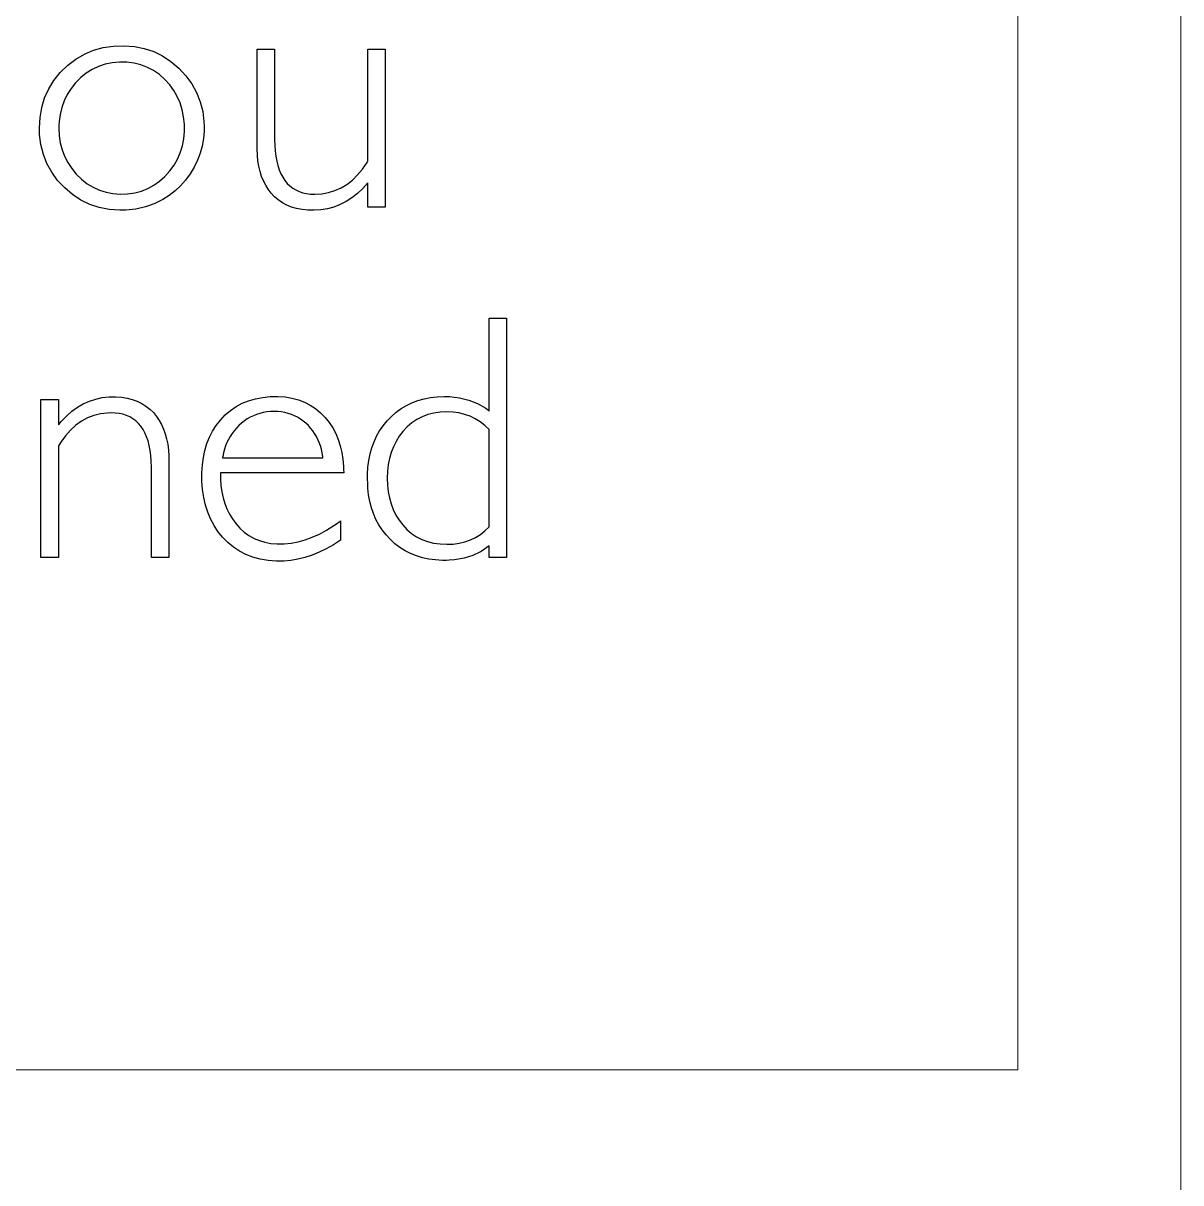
# Model space of a CAD drawing. Header units: millimetres. Extents: x 2232 to 85269, y -3593 to 5869.
# Drawn here: x 43553.4 to 43596.01, y -1539.43 to -1496.76 of the extents above; entities that cross this region are included whole.
import ezdxf

# ---------------------------------------------------------------- set-up
doc = ezdxf.new("R2010")
doc.units = ezdxf.units.MM
doc.layers.add('Standart', color=7, linetype='Continuous')

msp = doc.modelspace()

# ---------------------------------------------------------------- linework, layer by layer
at = {"layer": 'Standart', "color": 250, "linetype": 'Continuous', "lineweight": 5}
for points in [[(43596.01, -1762.073), (43596.01, 82.352)], [(43590.01, -1459.725), (43590.01, -1535.276)], [(43590.01, -1535.276), (43320.01, -1535.276)]]:
    msp.add_lwpolyline(points, dxfattribs=at)
at = {"layer": 'Standart', "color": 159, "linetype": 'Continuous', "lineweight": -3}
for points in [[(43555.989, -1497.753), (43556.344, -1497.655)], [(43556.344, -1497.655), (43556.718, -1497.599)], [(43556.718, -1497.599), (43557.11, -1497.587)], [(43557.11, -1497.587), (43557.492, -1497.617)], [(43557.492, -1497.617), (43557.856, -1497.69)], [(43557.856, -1497.69), (43558.201, -1497.806)], [(43555.04, -1498.305), (43555.337, -1498.078)], [(43555.337, -1498.078), (43555.653, -1497.894)], [(43555.653, -1497.894), (43555.989, -1497.753)], [(43558.201, -1497.806), (43558.527, -1497.965)], [(43558.527, -1497.965), (43558.834, -1498.167)], [(43562.006, -1497.712), (43562.01, -1497.711)], [(43562.006, -1497.724), (43562.006, -1497.712)], [(43562.006, -1497.752), (43562.006, -1497.724)], [(43562.006, -1497.793), (43562.006, -1497.752)], [(43562.006, -1497.847), (43562.006, -1497.793)], [(43562.006, -1497.992), (43562.006, -1497.847)], [(43562.006, -1498.179), (43562.006, -1497.992)], [(43562.01, -1497.711), (43562.048, -1497.711)], [(43562.048, -1497.711), (43562.117, -1497.711)], [(43562.117, -1497.711), (43562.209, -1497.711)], [(43562.209, -1497.711), (43562.416, -1497.711)], [(43562.416, -1497.711), (43562.511, -1497.711)], [(43562.511, -1497.711), (43562.588, -1497.711)], [(43562.588, -1497.711), (43562.636, -1497.711)], [(43562.636, -1497.711), (43562.646, -1497.711)], [(43562.646, -1497.711), (43562.647, -1497.721)], [(43562.647, -1497.721), (43562.647, -1497.744)], [(43562.647, -1497.744), (43562.647, -1497.78)], [(43562.647, -1497.78), (43562.647, -1497.887)], [(43562.647, -1497.887), (43562.647, -1498.036)], [(43562.647, -1498.036), (43562.647, -1498.221)], [(43566.08, -1497.723), (43566.081, -1497.711)], [(43566.08, -1497.752), (43566.08, -1497.723)], [(43566.08, -1497.798), (43566.08, -1497.752)], [(43566.08, -1497.859), (43566.08, -1497.798)], [(43566.08, -1497.934), (43566.08, -1497.859)], [(43566.08, -1498.022), (43566.08, -1497.934)], [(43566.08, -1498.123), (43566.08, -1498.022)], [(43566.08, -1498.357), (43566.08, -1498.123)], [(43566.081, -1497.711), (43566.091, -1497.711)], [(43566.091, -1497.711), (43566.139, -1497.711)], [(43566.139, -1497.711), (43566.216, -1497.711)], [(43566.216, -1497.711), (43566.311, -1497.711)], [(43566.311, -1497.711), (43566.518, -1497.711)], [(43566.518, -1497.711), (43566.61, -1497.711)], [(43566.61, -1497.711), (43566.679, -1497.711)], [(43566.679, -1497.711), (43566.717, -1497.711)], [(43566.717, -1497.711), (43566.721, -1497.713)], [(43566.721, -1497.713), (43566.721, -1497.733)], [(43566.721, -1497.733), (43566.721, -1497.777)], [(43566.721, -1497.777), (43566.721, -1497.844)], [(43566.721, -1497.844), (43566.721, -1497.932)], [(43566.721, -1497.932), (43566.721, -1498.041)], [(43566.721, -1498.041), (43566.721, -1498.168)], [(43554.765, -1498.572), (43555.04, -1498.305)], [(43555.937, -1498.457), (43555.721, -1498.594)], [(43556.167, -1498.348), (43555.937, -1498.457)], [(43556.411, -1498.268), (43556.167, -1498.348)], [(43556.668, -1498.216), (43556.411, -1498.268)], [(43556.938, -1498.192), (43556.668, -1498.216)], [(43557.216, -1498.197), (43556.938, -1498.192)], [(43557.482, -1498.23), (43557.216, -1498.197)], [(43557.734, -1498.292), (43557.482, -1498.23)], [(43557.973, -1498.383), (43557.734, -1498.292)], [(43558.199, -1498.502), (43557.973, -1498.383)], [(43558.411, -1498.65), (43558.199, -1498.502)], [(43558.834, -1498.167), (43559.123, -1498.413)], [(43559.123, -1498.413), (43559.385, -1498.693)], [(43562.006, -1498.401), (43562.006, -1498.179)], [(43562.006, -1498.651), (43562.006, -1498.401)], [(43562.647, -1498.221), (43562.647, -1498.435)], [(43562.647, -1498.435), (43562.647, -1498.673)], [(43566.08, -1498.628), (43566.08, -1498.357)], [(43566.721, -1498.168), (43566.721, -1498.312)], [(43566.721, -1498.312), (43566.721, -1498.472)], [(43566.721, -1498.472), (43566.721, -1498.646)], [(43554.338, -1499.174), (43554.53, -1498.863)], [(43554.53, -1498.863), (43554.765, -1498.572)], [(43555.328, -1498.953), (43555.161, -1499.161)], [(43555.518, -1498.759), (43555.328, -1498.953)], [(43555.721, -1498.594), (43555.518, -1498.759)], [(43558.61, -1498.827), (43558.411, -1498.65)], [(43558.79, -1499.027), (43558.61, -1498.827)], [(43559.385, -1498.693), (43559.604, -1498.993)], [(43562.006, -1498.922), (43562.006, -1498.651)], [(43562.006, -1499.5), (43562.006, -1498.922)], [(43562.647, -1498.673), (43562.647, -1499.19)], [(43566.08, -1498.929), (43566.08, -1498.628)], [(43566.08, -1499.25), (43566.08, -1498.929)], [(43566.721, -1498.646), (43566.721, -1498.833)], [(43566.721, -1498.833), (43566.721, -1499.24)], [(43554.188, -1499.505), (43554.338, -1499.174)], [(43555.02, -1499.382), (43554.906, -1499.614)], [(43555.161, -1499.161), (43555.02, -1499.382)], [(43558.944, -1499.238), (43558.79, -1499.027)], [(43559.072, -1499.46), (43558.944, -1499.238)], [(43559.604, -1498.993), (43559.781, -1499.312)], [(43559.781, -1499.312), (43559.914, -1499.649)], [(43562.647, -1499.19), (43562.647, -1499.722)], [(43566.08, -1499.584), (43566.08, -1499.25)], [(43566.721, -1499.24), (43566.721, -1499.681)], [(43554.082, -1499.855), (43554.188, -1499.505)], [(43554.906, -1499.614), (43554.817, -1499.857)], [(43559.175, -1499.695), (43559.072, -1499.46)], [(43559.252, -1499.942), (43559.175, -1499.695)], [(43559.914, -1499.649), (43560.005, -1500.006)], [(43562.006, -1500.077), (43562.006, -1499.5)], [(43562.647, -1499.722), (43562.647, -1499.977)], [(43566.08, -1500.257), (43566.08, -1499.584)], [(43566.721, -1499.681), (43566.721, -1500.62)], [(43553.996, -1500.615), (43554.018, -1500.225)], [(43554.018, -1500.225), (43554.082, -1499.855)], [(43554.755, -1500.113), (43554.718, -1500.38)], [(43554.817, -1499.857), (43554.755, -1500.113)], [(43559.304, -1500.201), (43559.252, -1499.942)], [(43559.331, -1500.471), (43559.304, -1500.201)], [(43560.005, -1500.006), (43560.052, -1500.381)], [(43562.006, -1500.348), (43562.006, -1500.077)], [(43562.647, -1499.977), (43562.647, -1500.217)], [(43562.647, -1500.217), (43562.647, -1500.435)], [(43566.08, -1500.581), (43566.08, -1500.257)], [(43553.996, -1500.629), (43553.996, -1500.615)], [(43553.996, -1500.615), (43553.996, -1500.615)], [(43553.996, -1500.615), (43553.996, -1500.615)], [(43553.996, -1500.615), (43553.996, -1500.615)], [(43553.996, -1500.615), (43553.996, -1500.615)], [(43553.996, -1500.654), (43553.996, -1500.629)], [(43554.004, -1500.851), (43553.996, -1500.654)], [(43554.71, -1500.518), (43554.708, -1500.588)], [(43554.708, -1500.588), (43554.708, -1500.623)], [(43554.708, -1500.623), (43554.708, -1500.627)], [(43554.708, -1500.627), (43554.721, -1500.9)], [(43554.708, -1500.627), (43554.708, -1500.627)], [(43554.708, -1500.627), (43554.708, -1500.627)], [(43554.708, -1500.627), (43554.708, -1500.627)], [(43554.718, -1500.38), (43554.71, -1500.518)], [(43559.332, -1500.75), (43559.331, -1500.471)], [(43560.052, -1500.381), (43560.059, -1500.575)], [(43560.059, -1500.657), (43560.058, -1500.728)], [(43560.059, -1500.575), (43560.059, -1500.657)], [(43562.006, -1500.599), (43562.006, -1500.348)], [(43562.006, -1500.821), (43562.006, -1500.599)], [(43562.647, -1500.435), (43562.647, -1500.624)], [(43562.647, -1500.624), (43562.647, -1500.779)], [(43566.08, -1500.884), (43566.08, -1500.581)], [(43566.721, -1500.62), (43566.721, -1501.56)], [(43554.051, -1501.228), (43554.004, -1500.851)], [(43554.721, -1500.9), (43554.761, -1501.162)], [(43559.258, -1501.277), (43559.308, -1501.019)], [(43559.308, -1501.019), (43559.332, -1500.75)], [(43560.035, -1501.007), (43559.987, -1501.28)], [(43560.058, -1500.728), (43560.035, -1501.007)], [(43562.006, -1501.008), (43562.006, -1500.821)], [(43562.006, -1501.152), (43562.006, -1501.008)], [(43562.647, -1500.779), (43562.647, -1500.893)], [(43562.647, -1500.893), (43562.647, -1500.932)], [(43562.647, -1500.932), (43562.647, -1500.959)], [(43562.647, -1500.959), (43562.647, -1500.972)], [(43562.647, -1500.972), (43562.647, -1500.981)], [(43562.647, -1500.981), (43562.648, -1501.038)], [(43562.648, -1501.038), (43562.655, -1501.255)], [(43566.08, -1501.16), (43566.08, -1500.884)], [(43554.141, -1501.586), (43554.051, -1501.228)], [(43554.761, -1501.162), (43554.827, -1501.413)], [(43554.827, -1501.413), (43554.919, -1501.653)], [(43559.08, -1501.758), (43559.182, -1501.523)], [(43559.182, -1501.523), (43559.258, -1501.277)], [(43559.987, -1501.28), (43559.914, -1501.545)], [(43562.006, -1501.207), (43562.006, -1501.152)], [(43562.006, -1501.248), (43562.006, -1501.207)], [(43562.006, -1501.275), (43562.006, -1501.248)], [(43562.006, -1501.288), (43562.006, -1501.275)], [(43562.006, -1501.301), (43562.006, -1501.288)], [(43562.006, -1501.33), (43562.006, -1501.301)], [(43562.007, -1501.387), (43562.006, -1501.33)], [(43562.017, -1501.61), (43562.007, -1501.387)], [(43562.655, -1501.255), (43562.671, -1501.46)], [(43562.671, -1501.46), (43562.695, -1501.653)], [(43566.08, -1501.4), (43566.08, -1501.16)], [(43566.08, -1501.504), (43566.08, -1501.4)], [(43566.08, -1501.596), (43566.08, -1501.504)], [(43554.273, -1501.925), (43554.141, -1501.586)], [(43554.448, -1502.244), (43554.273, -1501.925)], [(43554.919, -1501.653), (43555.038, -1501.883)], [(43555.038, -1501.883), (43555.183, -1502.102)], [(43558.952, -1501.981), (43559.08, -1501.758)], [(43559.816, -1501.804), (43559.692, -1502.056)], [(43559.914, -1501.545), (43559.816, -1501.804)], [(43562.04, -1501.822), (43562.017, -1501.61)], [(43562.074, -1502.023), (43562.04, -1501.822)], [(43562.695, -1501.653), (43562.729, -1501.833)], [(43562.729, -1501.833), (43562.772, -1502.001)], [(43565.887, -1502.126), (43566.056, -1501.88)], [(43566.056, -1501.88), (43566.077, -1501.847)], [(43566.077, -1501.847), (43566.08, -1501.841)], [(43566.08, -1501.675), (43566.08, -1501.596)], [(43566.08, -1501.74), (43566.08, -1501.675)], [(43566.08, -1501.79), (43566.08, -1501.74)], [(43566.08, -1501.824), (43566.08, -1501.79)], [(43566.08, -1501.841), (43566.08, -1501.824)], [(43566.721, -1501.56), (43566.721, -1502.001)], [(43554.666, -1502.543), (43554.448, -1502.244)], [(43555.183, -1502.102), (43555.354, -1502.311)], [(43555.354, -1502.311), (43555.548, -1502.501)], [(43558.618, -1502.394), (43558.798, -1502.193)], [(43558.798, -1502.193), (43558.952, -1501.981)], [(43559.544, -1502.302), (43559.374, -1502.533)], [(43559.692, -1502.056), (43559.544, -1502.302)], [(43562.119, -1502.214), (43562.074, -1502.023)], [(43562.176, -1502.394), (43562.119, -1502.214)], [(43562.772, -1502.001), (43562.823, -1502.156)], [(43562.823, -1502.156), (43562.883, -1502.299)], [(43562.883, -1502.299), (43562.953, -1502.429)], [(43565.514, -1502.53), (43565.706, -1502.342)], [(43565.706, -1502.342), (43565.887, -1502.126)], [(43566.721, -1502.001), (43566.721, -1502.407)], [(43554.927, -1502.822), (43554.666, -1502.543)], [(43555.548, -1502.501), (43555.755, -1502.664)], [(43555.755, -1502.664), (43555.973, -1502.798)], [(43555.973, -1502.798), (43556.204, -1502.903)], [(43557.986, -1502.847), (43558.209, -1502.724)], [(43558.209, -1502.724), (43558.419, -1502.573)], [(43558.419, -1502.573), (43558.618, -1502.394)], [(43559.189, -1502.743), (43558.987, -1502.932)], [(43559.374, -1502.533), (43559.189, -1502.743)], [(43562.245, -1502.563), (43562.176, -1502.394)], [(43562.326, -1502.722), (43562.245, -1502.563)], [(43562.418, -1502.87), (43562.326, -1502.722)], [(43562.953, -1502.429), (43563.031, -1502.547)], [(43563.031, -1502.547), (43563.118, -1502.653)], [(43563.118, -1502.653), (43563.214, -1502.746)], [(43563.214, -1502.746), (43563.319, -1502.827)], [(43565.098, -1502.819), (43565.312, -1502.689)], [(43565.312, -1502.689), (43565.514, -1502.53)], [(43566.08, -1502.629), (43565.895, -1502.838)], [(43566.08, -1502.633), (43566.08, -1502.629)], [(43566.08, -1502.629), (43566.08, -1502.629)], [(43566.08, -1502.629), (43566.08, -1502.629)], [(43566.08, -1502.651), (43566.08, -1502.633)], [(43566.08, -1502.725), (43566.08, -1502.651)], [(43566.08, -1502.837), (43566.08, -1502.725)], [(43566.721, -1502.407), (43566.721, -1502.594)], [(43566.721, -1502.594), (43566.721, -1502.769)], [(43566.721, -1502.769), (43566.721, -1502.928)], [(43555.216, -1503.065), (43554.927, -1502.822)], [(43555.524, -1503.266), (43555.216, -1503.065)], [(43556.204, -1502.903), (43556.447, -1502.981)], [(43556.447, -1502.981), (43556.702, -1503.03)], [(43556.702, -1503.03), (43556.97, -1503.05)], [(43556.97, -1503.05), (43557.242, -1503.042)], [(43557.242, -1503.042), (43557.502, -1503.006)], [(43557.502, -1503.006), (43557.75, -1502.94)], [(43557.75, -1502.94), (43557.986, -1502.847)], [(43558.77, -1503.1), (43558.537, -1503.247)], [(43558.987, -1502.932), (43558.77, -1503.1)], [(43562.524, -1503.011), (43562.418, -1502.87)], [(43562.651, -1503.145), (43562.524, -1503.011)], [(43562.789, -1503.264), (43562.651, -1503.145)], [(43563.319, -1502.827), (43563.432, -1502.895)], [(43563.432, -1502.895), (43563.555, -1502.951)], [(43563.555, -1502.951), (43563.686, -1502.995)], [(43563.686, -1502.995), (43563.827, -1503.026)], [(43563.827, -1503.026), (43563.976, -1503.044)], [(43563.976, -1503.044), (43564.134, -1503.051)], [(43564.134, -1503.051), (43564.392, -1503.036)], [(43564.392, -1503.036), (43564.638, -1502.993)], [(43564.638, -1502.993), (43564.874, -1502.921)], [(43564.874, -1502.921), (43565.098, -1502.819)], [(43565.499, -1503.185), (43565.288, -1503.322)], [(43565.701, -1503.024), (43565.499, -1503.185)], [(43565.895, -1502.838), (43565.701, -1503.024)], [(43566.08, -1503.121), (43566.08, -1502.837)], [(43566.08, -1503.264), (43566.08, -1503.121)], [(43566.721, -1502.928), (43566.721, -1503.073)], [(43566.721, -1503.073), (43566.721, -1503.2)], [(43566.721, -1503.2), (43566.721, -1503.308)], [(43555.852, -1503.424), (43555.524, -1503.266)], [(43556.199, -1503.54), (43555.852, -1503.424)], [(43556.566, -1503.612), (43556.199, -1503.54)], [(43556.952, -1503.642), (43556.566, -1503.612)], [(43557.001, -1503.643), (43556.952, -1503.642)], [(43557.041, -1503.643), (43557.001, -1503.643)], [(43557.088, -1503.642), (43557.041, -1503.643)], [(43557.181, -1503.639), (43557.088, -1503.642)], [(43557.549, -1503.599), (43557.181, -1503.639)], [(43557.906, -1503.515), (43557.549, -1503.599)], [(43558.08, -1503.457), (43557.906, -1503.515)], [(43558.166, -1503.423), (43558.08, -1503.457)], [(43558.223, -1503.4), (43558.166, -1503.423)], [(43558.288, -1503.372), (43558.223, -1503.4)], [(43558.537, -1503.247), (43558.288, -1503.372)], [(43562.94, -1503.366), (43562.789, -1503.264)], [(43563.103, -1503.453), (43562.94, -1503.366)], [(43563.278, -1503.523), (43563.103, -1503.453)], [(43563.464, -1503.577), (43563.278, -1503.523)], [(43563.663, -1503.615), (43563.464, -1503.577)], [(43563.874, -1503.637), (43563.663, -1503.615)], [(43564.101, -1503.643), (43563.874, -1503.637)], [(43564.356, -1503.627), (43564.101, -1503.643)], [(43564.602, -1503.587), (43564.356, -1503.627)], [(43564.839, -1503.523), (43564.602, -1503.587)], [(43565.068, -1503.435), (43564.839, -1503.523)], [(43565.288, -1503.322), (43565.068, -1503.435)], [(43566.08, -1503.388), (43566.08, -1503.264)], [(43566.08, -1503.481), (43566.08, -1503.388)], [(43566.08, -1503.51), (43566.08, -1503.481)], [(43566.08, -1503.526), (43566.08, -1503.51)], [(43566.091, -1503.529), (43566.08, -1503.526)], [(43566.139, -1503.529), (43566.091, -1503.529)], [(43566.216, -1503.529), (43566.139, -1503.529)], [(43566.311, -1503.529), (43566.216, -1503.529)], [(43566.518, -1503.529), (43566.311, -1503.529)], [(43566.61, -1503.529), (43566.518, -1503.529)], [(43566.679, -1503.529), (43566.61, -1503.529)], [(43566.717, -1503.529), (43566.679, -1503.529)], [(43566.721, -1503.528), (43566.717, -1503.529)], [(43566.721, -1503.308), (43566.721, -1503.397)], [(43566.721, -1503.397), (43566.721, -1503.464)], [(43566.721, -1503.464), (43566.721, -1503.508)], [(43566.721, -1503.508), (43566.721, -1503.528)], [(43570.553, -1507.623), (43570.554, -1507.616)], [(43570.553, -1507.675), (43570.553, -1507.623)], [(43570.553, -1507.771), (43570.553, -1507.675)], [(43570.553, -1507.906), (43570.553, -1507.771)], [(43570.553, -1508.075), (43570.553, -1507.906)], [(43570.554, -1507.616), (43570.58, -1507.616)], [(43570.58, -1507.616), (43570.636, -1507.616)], [(43570.636, -1507.616), (43570.712, -1507.616)], [(43570.712, -1507.616), (43570.898, -1507.616)], [(43570.898, -1507.616), (43571.073, -1507.616)], [(43571.073, -1507.616), (43571.138, -1507.616)], [(43571.138, -1507.616), (43571.176, -1507.616)], [(43571.176, -1507.616), (43571.183, -1507.616)], [(43571.183, -1507.616), (43571.183, -1507.621)], [(43571.183, -1507.621), (43571.183, -1507.655)], [(43571.183, -1507.655), (43571.183, -1507.721)], [(43571.183, -1507.721), (43571.183, -1507.816)], [(43571.183, -1507.816), (43571.183, -1507.94)], [(43570.553, -1508.273), (43570.553, -1508.075)], [(43570.553, -1508.731), (43570.553, -1508.273)], [(43571.183, -1507.94), (43571.183, -1508.089)], [(43571.183, -1508.089), (43571.183, -1508.263)], [(43571.183, -1508.263), (43571.183, -1508.46)], [(43570.553, -1509.239), (43570.553, -1508.731)], [(43571.183, -1508.46), (43571.183, -1508.678)], [(43571.183, -1508.678), (43571.183, -1508.915)], [(43571.183, -1508.915), (43571.183, -1509.441)], [(43570.553, -1509.754), (43570.553, -1509.239)], [(43571.183, -1509.441), (43571.183, -1510.023)], [(43570.553, -1510.233), (43570.553, -1509.754)], [(43571.183, -1510.023), (43571.183, -1510.647)], [(43562.21, -1510.526), (43562.488, -1510.499)], [(43562.488, -1510.499), (43562.773, -1510.495)], [(43562.773, -1510.495), (43563.038, -1510.513)], [(43568.637, -1510.504), (43568.896, -1510.493)], [(43568.896, -1510.493), (43569.092, -1510.498)], [(43569.092, -1510.498), (43569.457, -1510.54)], [(43570.553, -1510.445), (43570.553, -1510.233)], [(43570.553, -1510.632), (43570.553, -1510.445)], [(43554.05, -1510.611), (43554.066, -1510.606)], [(43554.05, -1510.638), (43554.05, -1510.611)], [(43554.05, -1510.689), (43554.05, -1510.638)], [(43554.05, -1510.762), (43554.05, -1510.689)], [(43554.05, -1510.856), (43554.05, -1510.762)], [(43554.05, -1510.97), (43554.05, -1510.856)], [(43554.066, -1510.606), (43554.119, -1510.606)], [(43554.119, -1510.606), (43554.199, -1510.606)], [(43554.199, -1510.606), (43554.401, -1510.606)], [(43554.401, -1510.606), (43554.503, -1510.606)], [(43554.503, -1510.606), (43554.591, -1510.606)], [(43554.591, -1510.606), (43554.657, -1510.606)], [(43554.657, -1510.606), (43554.69, -1510.606)], [(43554.69, -1510.606), (43554.692, -1510.608)], [(43554.692, -1510.608), (43554.692, -1510.623)], [(43554.692, -1510.623), (43554.692, -1510.651)], [(43554.692, -1510.651), (43554.692, -1510.692)], [(43554.692, -1510.692), (43554.692, -1510.804)], [(43554.692, -1510.804), (43554.692, -1510.943)], [(43555.187, -1511.039), (43555.395, -1510.889)], [(43555.395, -1510.889), (43555.611, -1510.764)], [(43555.611, -1510.764), (43555.836, -1510.663)], [(43555.836, -1510.663), (43556.069, -1510.588)], [(43556.069, -1510.588), (43556.31, -1510.536)], [(43556.31, -1510.536), (43556.56, -1510.51)], [(43556.56, -1510.51), (43556.688, -1510.506)], [(43556.688, -1510.506), (43556.803, -1510.507)], [(43556.803, -1510.507), (43557.019, -1510.523)], [(43557.019, -1510.523), (43557.223, -1510.554)], [(43557.223, -1510.554), (43557.415, -1510.602)], [(43557.415, -1510.602), (43557.595, -1510.667)], [(43557.595, -1510.667), (43557.763, -1510.748)], [(43557.763, -1510.748), (43557.918, -1510.845)], [(43557.918, -1510.845), (43558.062, -1510.959)], [(43561.03, -1511.008), (43561.238, -1510.866)], [(43561.238, -1510.866), (43561.459, -1510.746)], [(43561.459, -1510.746), (43561.695, -1510.649)], [(43561.695, -1510.649), (43561.945, -1510.576)], [(43561.945, -1510.576), (43562.21, -1510.526)], [(43563.038, -1510.513), (43563.289, -1510.554)], [(43563.289, -1510.554), (43563.527, -1510.617)], [(43563.527, -1510.617), (43563.751, -1510.703)], [(43563.751, -1510.703), (43563.962, -1510.811)], [(43563.962, -1510.811), (43564.159, -1510.941)], [(43567.309, -1510.939), (43567.504, -1510.822)], [(43567.504, -1510.822), (43567.709, -1510.723)], [(43567.709, -1510.723), (43567.925, -1510.641)], [(43567.925, -1510.641), (43568.152, -1510.578)], [(43568.152, -1510.578), (43568.389, -1510.532)], [(43568.389, -1510.532), (43568.637, -1510.504)], [(43569.457, -1510.54), (43569.801, -1510.626)], [(43569.801, -1510.626), (43570.122, -1510.755)], [(43570.122, -1510.755), (43570.422, -1510.928)], [(43570.553, -1510.789), (43570.553, -1510.632)], [(43570.553, -1510.909), (43570.553, -1510.789)], [(43570.553, -1510.989), (43570.553, -1510.909)], [(43571.183, -1510.647), (43571.183, -1511.301)], [(43554.05, -1511.102), (43554.05, -1510.97)], [(43554.05, -1511.251), (43554.05, -1511.102)], [(43554.05, -1511.415), (43554.05, -1511.251)], [(43554.692, -1510.943), (43554.692, -1511.243)], [(43554.692, -1511.243), (43554.692, -1511.376)], [(43554.797, -1511.413), (43554.988, -1511.214)], [(43554.988, -1511.214), (43555.187, -1511.039)], [(43555.767, -1511.285), (43555.548, -1511.405)], [(43555.998, -1511.195), (43555.767, -1511.285)], [(43556.24, -1511.134), (43555.998, -1511.195)], [(43556.494, -1511.103), (43556.24, -1511.134)], [(43556.625, -1511.098), (43556.494, -1511.103)], [(43556.779, -1511.103), (43556.625, -1511.098)], [(43556.929, -1511.12), (43556.779, -1511.103)], [(43557.07, -1511.149), (43556.929, -1511.12)], [(43557.202, -1511.191), (43557.07, -1511.149)], [(43557.325, -1511.245), (43557.202, -1511.191)], [(43557.44, -1511.312), (43557.325, -1511.245)], [(43557.545, -1511.392), (43557.44, -1511.312)], [(43558.062, -1510.959), (43558.194, -1511.089)], [(43558.194, -1511.089), (43558.311, -1511.231)], [(43558.311, -1511.231), (43558.407, -1511.375)], [(43560.658, -1511.363), (43560.836, -1511.175)], [(43560.836, -1511.175), (43561.03, -1511.008)], [(43561.647, -1511.32), (43561.541, -1511.393)], [(43561.757, -1511.256), (43561.647, -1511.32)], [(43561.871, -1511.201), (43561.757, -1511.256)], [(43561.988, -1511.154), (43561.871, -1511.201)], [(43562.11, -1511.116), (43561.988, -1511.154)], [(43562.235, -1511.086), (43562.11, -1511.116)], [(43562.363, -1511.065), (43562.235, -1511.086)], [(43562.496, -1511.052), (43562.363, -1511.065)], [(43562.632, -1511.048), (43562.496, -1511.052)], [(43562.768, -1511.052), (43562.632, -1511.048)], [(43562.9, -1511.065), (43562.768, -1511.052)], [(43563.027, -1511.086), (43562.9, -1511.065)], [(43563.151, -1511.117), (43563.027, -1511.086)], [(43563.27, -1511.155), (43563.151, -1511.117)], [(43563.385, -1511.203), (43563.27, -1511.155)], [(43563.495, -1511.259), (43563.385, -1511.203)], [(43563.602, -1511.324), (43563.495, -1511.259)], [(43563.704, -1511.397), (43563.602, -1511.324)], [(43564.159, -1510.941), (43564.343, -1511.093)], [(43564.343, -1511.093), (43564.513, -1511.268)], [(43564.513, -1511.268), (43564.662, -1511.454)], [(43566.79, -1511.395), (43566.952, -1511.226)], [(43566.952, -1511.226), (43567.125, -1511.074)], [(43567.125, -1511.074), (43567.309, -1510.939)], [(43567.884, -1511.343), (43567.701, -1511.467)], [(43568.08, -1511.241), (43567.884, -1511.343)], [(43568.289, -1511.162), (43568.08, -1511.241)], [(43568.51, -1511.105), (43568.289, -1511.162)], [(43568.745, -1511.071), (43568.51, -1511.105)], [(43568.992, -1511.06), (43568.745, -1511.071)], [(43569.22, -1511.07), (43568.992, -1511.06)], [(43569.439, -1511.101), (43569.22, -1511.07)], [(43569.648, -1511.152), (43569.439, -1511.101)], [(43569.848, -1511.224), (43569.648, -1511.152)], [(43570.038, -1511.316), (43569.848, -1511.224)], [(43570.219, -1511.428), (43570.038, -1511.316)], [(43570.422, -1510.928), (43570.494, -1510.978)], [(43570.494, -1510.978), (43570.529, -1511.004)], [(43570.529, -1511.004), (43570.547, -1511.018)], [(43570.547, -1511.018), (43570.553, -1511.022)], [(43570.553, -1511.022), (43570.553, -1510.989)], [(43571.183, -1511.301), (43571.183, -1512.638)], [(43554.05, -1511.593), (43554.05, -1511.415)], [(43554.05, -1511.784), (43554.05, -1511.593)], [(43554.692, -1511.376), (43554.692, -1511.477)], [(43554.692, -1511.477), (43554.692, -1511.511)], [(43554.692, -1511.511), (43554.692, -1511.532)], [(43554.692, -1511.532), (43554.692, -1511.537)], [(43554.692, -1511.538), (43554.693, -1511.536)], [(43554.692, -1511.537), (43554.692, -1511.538)], [(43554.693, -1511.536), (43554.705, -1511.522)], [(43554.705, -1511.522), (43554.797, -1511.413)], [(43555.144, -1511.732), (43554.959, -1511.94)], [(43555.34, -1511.554), (43555.144, -1511.732)], [(43555.548, -1511.405), (43555.34, -1511.554)], [(43557.642, -1511.484), (43557.545, -1511.392)], [(43557.73, -1511.588), (43557.642, -1511.484)], [(43557.809, -1511.705), (43557.73, -1511.588)], [(43557.879, -1511.835), (43557.809, -1511.705)], [(43558.407, -1511.375), (43558.493, -1511.529)], [(43558.493, -1511.529), (43558.566, -1511.694)], [(43558.566, -1511.694), (43558.628, -1511.871)], [(43560.257, -1511.993), (43560.372, -1511.77)], [(43560.372, -1511.77), (43560.505, -1511.56)], [(43560.505, -1511.56), (43560.658, -1511.363)], [(43561.163, -1511.754), (43561.086, -1511.857)], [(43561.248, -1511.656), (43561.163, -1511.754)], [(43561.34, -1511.563), (43561.248, -1511.656)], [(43561.438, -1511.474), (43561.34, -1511.563)], [(43561.541, -1511.393), (43561.438, -1511.474)], [(43563.802, -1511.479), (43563.704, -1511.397)], [(43563.895, -1511.568), (43563.802, -1511.479)], [(43563.979, -1511.659), (43563.895, -1511.568)], [(43564.056, -1511.756), (43563.979, -1511.659)], [(43564.127, -1511.857), (43564.056, -1511.756)], [(43564.662, -1511.454), (43564.791, -1511.649)], [(43564.791, -1511.649), (43564.902, -1511.857)], [(43566.408, -1511.957), (43566.52, -1511.76)], [(43566.52, -1511.76), (43566.647, -1511.573)], [(43566.647, -1511.573), (43566.79, -1511.395)], [(43567.531, -1511.614), (43567.373, -1511.784)], [(43567.701, -1511.467), (43567.531, -1511.614)], [(43570.391, -1511.561), (43570.219, -1511.428)], [(43570.553, -1511.715), (43570.391, -1511.561)], [(43570.553, -1511.725), (43570.553, -1511.715)], [(43570.553, -1511.755), (43570.553, -1511.725)], [(43570.553, -1511.803), (43570.553, -1511.755)], [(43554.05, -1512.196), (43554.05, -1511.784)], [(43554.05, -1512.641), (43554.05, -1512.196)], [(43554.786, -1512.177), (43554.703, -1512.307)], [(43554.959, -1511.94), (43554.786, -1512.177)], [(43557.94, -1511.977), (43557.879, -1511.835)], [(43557.993, -1512.131), (43557.94, -1511.977)], [(43558.036, -1512.298), (43557.993, -1512.131)], [(43558.628, -1511.871), (43558.679, -1512.057)], [(43558.679, -1512.057), (43558.718, -1512.255)], [(43560.162, -1512.229), (43560.257, -1511.993)], [(43560.896, -1512.192), (43560.848, -1512.312)], [(43560.952, -1512.075), (43560.896, -1512.192)], [(43561.016, -1511.964), (43560.952, -1512.075)], [(43561.086, -1511.857), (43561.016, -1511.964)], [(43564.19, -1511.963), (43564.127, -1511.857)], [(43564.247, -1512.074), (43564.19, -1511.963)], [(43564.296, -1512.19), (43564.247, -1512.074)], [(43564.339, -1512.31), (43564.296, -1512.19)], [(43564.902, -1511.857), (43564.995, -1512.076)], [(43564.995, -1512.076), (43565.07, -1512.307)], [(43566.231, -1512.381), (43566.312, -1512.164)], [(43566.312, -1512.164), (43566.408, -1511.957)], [(43567.123, -1512.146), (43567.024, -1512.344)], [(43567.239, -1511.96), (43567.123, -1512.146)], [(43567.373, -1511.784), (43567.239, -1511.96)], [(43570.553, -1511.868), (43570.553, -1511.803)], [(43570.553, -1511.949), (43570.553, -1511.868)], [(43570.553, -1512.045), (43570.553, -1511.949)], [(43570.553, -1512.153), (43570.553, -1512.045)], [(43570.553, -1512.273), (43570.553, -1512.153)], [(43554.693, -1512.323), (43554.692, -1512.326)], [(43554.692, -1512.326), (43554.692, -1512.331)], [(43554.692, -1512.331), (43554.692, -1512.352)], [(43554.692, -1512.352), (43554.692, -1512.39)], [(43554.692, -1512.39), (43554.692, -1512.444)], [(43554.692, -1512.444), (43554.692, -1512.513)], [(43554.692, -1512.513), (43554.692, -1512.595)], [(43554.692, -1512.595), (43554.692, -1512.796)], [(43554.703, -1512.307), (43554.693, -1512.323)], [(43558.071, -1512.478), (43558.036, -1512.298)], [(43558.097, -1512.67), (43558.071, -1512.478)], [(43558.718, -1512.255), (43558.745, -1512.464)], [(43558.745, -1512.464), (43558.761, -1512.683)], [(43560.031, -1512.74), (43560.087, -1512.478)], [(43560.087, -1512.478), (43560.162, -1512.229)], [(43560.772, -1512.567), (43560.744, -1512.702)], [(43560.806, -1512.437), (43560.772, -1512.567)], [(43560.848, -1512.312), (43560.806, -1512.437)], [(43564.375, -1512.436), (43564.339, -1512.31)], [(43564.404, -1512.566), (43564.375, -1512.436)], [(43564.427, -1512.701), (43564.404, -1512.566)], [(43565.07, -1512.307), (43565.128, -1512.551)], [(43565.128, -1512.551), (43565.168, -1512.806)], [(43566.118, -1512.844), (43566.167, -1512.608)], [(43566.167, -1512.608), (43566.231, -1512.381)], [(43566.943, -1512.553), (43566.881, -1512.772)], [(43567.024, -1512.344), (43566.943, -1512.553)], [(43570.553, -1512.544), (43570.553, -1512.273)], [(43570.553, -1512.846), (43570.553, -1512.544)], [(43554.05, -1513.108), (43554.05, -1512.641)], [(43554.692, -1512.796), (43554.692, -1513.04)], [(43554.692, -1513.04), (43554.692, -1513.318)], [(43558.114, -1512.874), (43558.097, -1512.67)], [(43558.122, -1513.091), (43558.114, -1512.874)], [(43558.761, -1512.683), (43558.764, -1512.797)], [(43558.764, -1512.797), (43558.765, -1512.855)], [(43558.765, -1512.855), (43558.765, -1512.88)], [(43558.765, -1512.88), (43558.765, -1512.882)], [(43558.765, -1512.882), (43558.765, -1512.899)], [(43558.765, -1512.899), (43558.765, -1512.93)], [(43558.765, -1512.93), (43558.765, -1512.974)], [(43558.765, -1512.974), (43558.765, -1513.032)], [(43558.765, -1513.032), (43558.765, -1513.182)], [(43559.977, -1513.303), (43559.994, -1513.015)], [(43559.994, -1513.015), (43560.031, -1512.74)], [(43560.739, -1512.736), (43560.737, -1512.748)], [(43560.737, -1512.748), (43560.743, -1512.748)], [(43560.737, -1512.748), (43560.737, -1512.748)], [(43560.737, -1512.748), (43560.737, -1512.748)], [(43560.737, -1512.748), (43560.737, -1512.748)], [(43560.737, -1512.748), (43560.737, -1512.748)], [(43560.744, -1512.702), (43560.739, -1512.736)], [(43560.743, -1512.748), (43560.761, -1512.748)], [(43560.761, -1512.748), (43560.789, -1512.748)], [(43560.789, -1512.748), (43560.828, -1512.748)], [(43560.828, -1512.748), (43560.877, -1512.748)], [(43560.877, -1512.748), (43560.936, -1512.748)], [(43560.936, -1512.748), (43561.003, -1512.748)], [(43561.003, -1512.748), (43561.078, -1512.748)], [(43561.078, -1512.748), (43561.251, -1512.748)], [(43561.251, -1512.748), (43561.45, -1512.748)], [(43561.45, -1512.748), (43561.67, -1512.748)], [(43561.67, -1512.748), (43561.906, -1512.748)], [(43561.906, -1512.748), (43562.155, -1512.748)], [(43562.155, -1512.748), (43562.412, -1512.748)], [(43562.412, -1512.748), (43562.93, -1512.748)], [(43562.93, -1512.748), (43563.182, -1512.748)], [(43563.182, -1512.748), (43563.423, -1512.748)], [(43563.423, -1512.748), (43563.649, -1512.748)], [(43563.649, -1512.748), (43563.855, -1512.748)], [(43563.855, -1512.748), (43564.037, -1512.748)], [(43564.037, -1512.748), (43564.118, -1512.748)], [(43564.118, -1512.748), (43564.19, -1512.748)], [(43564.19, -1512.748), (43564.255, -1512.748)], [(43564.255, -1512.748), (43564.31, -1512.748)], [(43564.31, -1512.748), (43564.356, -1512.748)], [(43564.356, -1512.748), (43564.391, -1512.748)], [(43564.391, -1512.748), (43564.416, -1512.748)], [(43564.416, -1512.748), (43564.43, -1512.748)], [(43564.431, -1512.736), (43564.427, -1512.701)], [(43564.43, -1512.748), (43564.433, -1512.748)], [(43564.433, -1512.748), (43564.431, -1512.736)], [(43565.168, -1512.806), (43565.19, -1513.073)], [(43566.085, -1513.091), (43566.118, -1512.844)], [(43566.836, -1513.003), (43566.809, -1513.244)], [(43566.881, -1512.772), (43566.836, -1513.003)], [(43570.553, -1513.169), (43570.553, -1512.846)], [(43571.183, -1512.638), (43571.183, -1513.294)], [(43554.05, -1514.058), (43554.05, -1513.108)], [(43554.692, -1513.318), (43554.692, -1513.623)], [(43558.123, -1513.147), (43558.122, -1513.091)], [(43558.123, -1513.176), (43558.123, -1513.147)], [(43558.123, -1513.188), (43558.123, -1513.176)], [(43558.123, -1513.197), (43558.123, -1513.188)], [(43558.123, -1513.188), (43558.123, -1513.188)], [(43558.123, -1513.22), (43558.123, -1513.197)], [(43558.123, -1513.255), (43558.123, -1513.22)], [(43558.123, -1513.362), (43558.123, -1513.255)], [(43558.123, -1513.51), (43558.123, -1513.362)], [(43558.765, -1513.182), (43558.765, -1513.373)], [(43558.765, -1513.373), (43558.765, -1513.597)], [(43559.979, -1513.612), (43559.977, -1513.303)], [(43560.671, -1513.302), (43560.655, -1513.302)], [(43560.655, -1513.302), (43560.655, -1513.302)], [(43560.655, -1513.302), (43560.655, -1513.305)], [(43560.655, -1513.305), (43560.655, -1513.324)], [(43560.655, -1513.324), (43560.655, -1513.366)], [(43560.655, -1513.366), (43560.655, -1513.37)], [(43560.655, -1513.37), (43560.655, -1513.371)], [(43560.655, -1513.371), (43560.655, -1513.371)], [(43560.655, -1513.371), (43560.655, -1513.381)], [(43560.655, -1513.381), (43560.655, -1513.412)], [(43560.655, -1513.412), (43560.658, -1513.535)], [(43560.709, -1513.302), (43560.671, -1513.302)], [(43560.767, -1513.302), (43560.709, -1513.302)], [(43560.844, -1513.302), (43560.767, -1513.302)], [(43560.939, -1513.302), (43560.844, -1513.302)], [(43561.049, -1513.302), (43560.939, -1513.302)], [(43561.175, -1513.302), (43561.049, -1513.302)], [(43561.315, -1513.302), (43561.175, -1513.302)], [(43561.466, -1513.302), (43561.315, -1513.302)], [(43561.8, -1513.302), (43561.466, -1513.302)], [(43562.166, -1513.302), (43561.8, -1513.302)], [(43562.554, -1513.302), (43562.166, -1513.302)], [(43563.348, -1513.302), (43562.554, -1513.302)], [(43563.733, -1513.302), (43563.348, -1513.302)], [(43564.096, -1513.302), (43563.733, -1513.302)], [(43564.425, -1513.302), (43564.096, -1513.302)], [(43564.573, -1513.302), (43564.425, -1513.302)], [(43564.709, -1513.302), (43564.573, -1513.302)], [(43564.831, -1513.302), (43564.709, -1513.302)], [(43564.938, -1513.302), (43564.831, -1513.302)], [(43565.028, -1513.302), (43564.938, -1513.302)], [(43565.1, -1513.302), (43565.028, -1513.302)], [(43565.153, -1513.302), (43565.1, -1513.302)], [(43565.185, -1513.302), (43565.153, -1513.302)], [(43565.195, -1513.302), (43565.185, -1513.302)], [(43565.19, -1513.073), (43565.194, -1513.211)], [(43565.194, -1513.211), (43565.195, -1513.277)], [(43565.195, -1513.277), (43565.195, -1513.277)], [(43565.195, -1513.277), (43565.195, -1513.289)], [(43565.195, -1513.289), (43565.195, -1513.302)], [(43566.067, -1513.347), (43566.085, -1513.091)], [(43566.079, -1513.87), (43566.067, -1513.347)], [(43566.809, -1513.244), (43566.8, -1513.497)], [(43570.553, -1513.503), (43570.553, -1513.169)], [(43571.183, -1513.294), (43571.183, -1513.924)], [(43554.692, -1513.623), (43554.692, -1514.279)], [(43558.123, -1513.694), (43558.123, -1513.51)], [(43558.123, -1513.906), (43558.123, -1513.694)], [(43558.123, -1514.142), (43558.123, -1513.906)], [(43558.765, -1513.597), (43558.765, -1513.848)], [(43558.765, -1513.848), (43558.765, -1514.12)], [(43560.001, -1513.918), (43559.979, -1513.612)], [(43560.658, -1513.535), (43560.676, -1513.773)], [(43560.676, -1513.773), (43560.709, -1514.002)], [(43566.109, -1514.119), (43566.079, -1513.87)], [(43566.8, -1513.497), (43566.809, -1513.753)], [(43566.809, -1513.753), (43566.835, -1513.997)], [(43570.553, -1513.836), (43570.553, -1513.503)], [(43570.553, -1514.159), (43570.553, -1513.836)], [(43554.05, -1514.52), (43554.05, -1514.058)], [(43554.692, -1514.279), (43554.692, -1514.945)], [(43558.123, -1514.655), (43558.123, -1514.142)], [(43558.765, -1514.12), (43558.765, -1514.404)], [(43560.045, -1514.21), (43560.001, -1513.918)], [(43560.108, -1514.488), (43560.045, -1514.21)], [(43560.709, -1514.002), (43560.757, -1514.22)], [(43560.757, -1514.22), (43560.82, -1514.429)], [(43566.154, -1514.358), (43566.109, -1514.119)], [(43566.835, -1513.997), (43566.88, -1514.229)], [(43566.88, -1514.229), (43566.942, -1514.45)], [(43570.553, -1514.461), (43570.553, -1514.159)], [(43571.183, -1513.924), (43571.183, -1514.513)], [(43554.05, -1514.957), (43554.05, -1514.52)], [(43558.123, -1515.183), (43558.123, -1514.655)], [(43558.765, -1514.404), (43558.765, -1514.983)], [(43560.193, -1514.751), (43560.108, -1514.488)], [(43560.298, -1515.001), (43560.193, -1514.751)], [(43560.82, -1514.429), (43560.899, -1514.629)], [(43560.899, -1514.629), (43560.993, -1514.819)], [(43566.215, -1514.587), (43566.154, -1514.358)], [(43566.292, -1514.806), (43566.215, -1514.587)], [(43566.942, -1514.45), (43567.022, -1514.659)], [(43567.022, -1514.659), (43567.119, -1514.856)], [(43570.553, -1514.732), (43570.553, -1514.461)], [(43570.553, -1514.852), (43570.553, -1514.732)], [(43571.183, -1514.513), (43571.183, -1515.048)], [(43554.05, -1515.358), (43554.05, -1514.957)], [(43554.692, -1514.945), (43554.692, -1515.261)], [(43558.123, -1515.436), (43558.123, -1515.183)], [(43558.765, -1514.983), (43558.765, -1515.264)], [(43560.423, -1515.236), (43560.298, -1515.001)], [(43560.993, -1514.819), (43561.102, -1514.998)], [(43561.102, -1514.998), (43561.228, -1515.171)], [(43561.228, -1515.171), (43561.377, -1515.339)], [(43564.832, -1515.247), (43564.965, -1515.155)], [(43564.965, -1515.155), (43565.032, -1515.107)], [(43565.032, -1515.107), (43565.065, -1515.082)], [(43565.065, -1515.082), (43565.081, -1515.071)], [(43565.081, -1515.071), (43565.081, -1515.071)], [(43565.081, -1515.071), (43565.081, -1515.08)], [(43565.081, -1515.08), (43565.081, -1515.101)], [(43565.081, -1515.101), (43565.081, -1515.176)], [(43565.081, -1515.176), (43565.081, -1515.281)], [(43566.384, -1515.015), (43566.292, -1514.806)], [(43566.492, -1515.214), (43566.384, -1515.015)], [(43567.119, -1514.856), (43567.234, -1515.042)], [(43567.234, -1515.042), (43567.367, -1515.216)], [(43570.553, -1514.961), (43570.553, -1514.852)], [(43570.553, -1515.056), (43570.553, -1514.961)], [(43570.553, -1515.137), (43570.553, -1515.056)], [(43570.553, -1515.203), (43570.553, -1515.137)], [(43571.183, -1515.048), (43571.183, -1515.291)], [(43554.05, -1515.541), (43554.05, -1515.358)], [(43554.05, -1515.711), (43554.05, -1515.541)], [(43554.692, -1515.261), (43554.692, -1515.556)], [(43554.692, -1515.556), (43554.692, -1515.82)], [(43558.123, -1515.674), (43558.123, -1515.436)], [(43558.765, -1515.264), (43558.765, -1515.53)], [(43558.765, -1515.53), (43558.765, -1515.775)], [(43560.569, -1515.457), (43560.423, -1515.236)], [(43560.736, -1515.665), (43560.569, -1515.457)], [(43561.377, -1515.339), (43561.538, -1515.485)], [(43561.538, -1515.485), (43561.71, -1515.611)], [(43561.71, -1515.611), (43561.895, -1515.715)], [(43564.04, -1515.674), (43564.303, -1515.555)], [(43564.303, -1515.555), (43564.567, -1515.412)], [(43564.567, -1515.412), (43564.832, -1515.247)], [(43565.081, -1515.281), (43565.081, -1515.526)], [(43565.081, -1515.526), (43565.081, -1515.639)], [(43566.616, -1515.404), (43566.492, -1515.214)], [(43566.756, -1515.583), (43566.616, -1515.404)], [(43566.913, -1515.755), (43566.756, -1515.583)], [(43567.367, -1515.216), (43567.523, -1515.384)], [(43567.523, -1515.384), (43567.693, -1515.53)], [(43567.693, -1515.53), (43567.876, -1515.653)], [(43570.05, -1515.683), (43570.229, -1515.572)], [(43570.229, -1515.572), (43570.397, -1515.442)], [(43570.397, -1515.442), (43570.553, -1515.291)], [(43570.553, -1515.251), (43570.553, -1515.203)], [(43570.553, -1515.281), (43570.553, -1515.251)], [(43570.553, -1515.291), (43570.553, -1515.281)], [(43570.553, -1515.291), (43570.553, -1515.291)], [(43571.183, -1515.291), (43571.183, -1515.515)], [(43571.183, -1515.515), (43571.183, -1515.719)], [(43554.05, -1515.867), (43554.05, -1515.711)], [(43554.05, -1516.006), (43554.05, -1515.867)], [(43554.05, -1516.128), (43554.05, -1516.006)], [(43554.692, -1515.82), (43554.692, -1516.047)], [(43558.123, -1515.89), (43558.123, -1515.674)], [(43558.123, -1516.078), (43558.123, -1515.89)], [(43558.765, -1515.775), (43558.765, -1515.99)], [(43558.765, -1515.99), (43558.765, -1516.17)], [(43560.928, -1515.862), (43560.736, -1515.665)], [(43561.136, -1516.034), (43560.928, -1515.862)], [(43561.359, -1516.181), (43561.136, -1516.034)], [(43561.895, -1515.715), (43562.091, -1515.798)], [(43562.091, -1515.798), (43562.299, -1515.86)], [(43562.299, -1515.86), (43562.518, -1515.9)], [(43562.518, -1515.9), (43562.75, -1515.919)], [(43562.75, -1515.919), (43563, -1515.917)], [(43563, -1515.917), (43563.258, -1515.891)], [(43563.258, -1515.891), (43563.518, -1515.842)], [(43563.518, -1515.842), (43563.778, -1515.769)], [(43563.778, -1515.769), (43564.04, -1515.674)], [(43564.817, -1515.952), (43564.554, -1516.1)], [(43565.081, -1515.783), (43564.817, -1515.952)], [(43565.081, -1515.639), (43565.081, -1515.727)], [(43565.081, -1515.727), (43565.081, -1515.776)], [(43565.081, -1515.776), (43565.081, -1515.783)], [(43565.081, -1515.783), (43565.081, -1515.783)], [(43567.084, -1515.911), (43566.913, -1515.755)], [(43567.266, -1516.05), (43567.084, -1515.911)], [(43567.876, -1515.653), (43568.072, -1515.754)], [(43568.072, -1515.754), (43568.282, -1515.833)], [(43568.282, -1515.833), (43568.505, -1515.889)], [(43568.505, -1515.889), (43568.742, -1515.922)], [(43568.742, -1515.922), (43568.992, -1515.934)], [(43568.992, -1515.934), (43569.226, -1515.924)], [(43569.226, -1515.924), (43569.448, -1515.894)], [(43569.448, -1515.894), (43569.66, -1515.843)], [(43569.66, -1515.843), (43569.86, -1515.773)], [(43569.86, -1515.773), (43570.05, -1515.683)], [(43570.553, -1515.996), (43570.256, -1516.194)], [(43570.553, -1516.012), (43570.553, -1515.996)], [(43570.553, -1515.996), (43570.553, -1515.996)], [(43570.553, -1515.996), (43570.553, -1515.996)], [(43570.553, -1516.049), (43570.553, -1516.012)], [(43571.183, -1515.719), (43571.183, -1515.9)], [(43571.183, -1515.9), (43571.183, -1516.058)], [(43554.05, -1516.231), (43554.05, -1516.128)], [(43554.05, -1516.314), (43554.05, -1516.231)], [(43554.05, -1516.375), (43554.05, -1516.314)], [(43554.05, -1516.412), (43554.05, -1516.375)], [(43554.05, -1516.425), (43554.05, -1516.412)], [(43554.066, -1516.425), (43554.05, -1516.425)], [(43554.05, -1516.425), (43554.05, -1516.425)], [(43554.05, -1516.425), (43554.05, -1516.425)], [(43554.119, -1516.425), (43554.066, -1516.425)], [(43554.199, -1516.425), (43554.119, -1516.425)], [(43554.401, -1516.425), (43554.199, -1516.425)], [(43554.503, -1516.425), (43554.401, -1516.425)], [(43554.591, -1516.425), (43554.503, -1516.425)], [(43554.657, -1516.425), (43554.591, -1516.425)], [(43554.69, -1516.425), (43554.657, -1516.425)], [(43554.692, -1516.418), (43554.69, -1516.425)], [(43554.692, -1516.047), (43554.692, -1516.143)], [(43554.692, -1516.143), (43554.692, -1516.227)], [(43554.692, -1516.227), (43554.692, -1516.298)], [(43554.692, -1516.298), (43554.692, -1516.354)], [(43554.692, -1516.354), (43554.692, -1516.394)], [(43554.692, -1516.394), (43554.692, -1516.418)], [(43558.123, -1516.232), (43558.123, -1516.078)], [(43558.123, -1516.345), (43558.123, -1516.232)], [(43558.123, -1516.384), (43558.123, -1516.345)], [(43558.123, -1516.41), (43558.123, -1516.384)], [(43558.124, -1516.425), (43558.123, -1516.41)], [(43558.151, -1516.425), (43558.124, -1516.425)], [(43558.212, -1516.425), (43558.151, -1516.425)], [(43558.299, -1516.425), (43558.212, -1516.425)], [(43558.504, -1516.425), (43558.299, -1516.425)], [(43558.603, -1516.425), (43558.504, -1516.425)], [(43558.686, -1516.425), (43558.603, -1516.425)], [(43558.744, -1516.425), (43558.686, -1516.425)], [(43558.765, -1516.425), (43558.744, -1516.425)], [(43558.765, -1516.17), (43558.765, -1516.307)], [(43558.765, -1516.307), (43558.765, -1516.357)], [(43558.765, -1516.357), (43558.765, -1516.394)], [(43558.765, -1516.394), (43558.765, -1516.417)], [(43558.765, -1516.417), (43558.765, -1516.425)], [(43561.598, -1516.304), (43561.359, -1516.181)], [(43561.853, -1516.402), (43561.598, -1516.304)], [(43562.124, -1516.476), (43561.853, -1516.402)], [(43563.771, -1516.419), (43563.512, -1516.483)], [(43564.031, -1516.334), (43563.771, -1516.419)], [(43564.292, -1516.228), (43564.031, -1516.334)], [(43564.554, -1516.1), (43564.292, -1516.228)], [(43567.458, -1516.171), (43567.266, -1516.05)], [(43567.661, -1516.275), (43567.458, -1516.171)], [(43567.874, -1516.36), (43567.661, -1516.275)], [(43568.099, -1516.428), (43567.874, -1516.36)], [(43568.333, -1516.478), (43568.099, -1516.428)], [(43569.628, -1516.449), (43569.274, -1516.508)], [(43569.949, -1516.345), (43569.628, -1516.449)], [(43570.256, -1516.194), (43569.949, -1516.345)], [(43570.553, -1516.161), (43570.553, -1516.049)], [(43570.553, -1516.289), (43570.553, -1516.161)], [(43570.553, -1516.391), (43570.553, -1516.289)], [(43570.553, -1516.419), (43570.553, -1516.391)], [(43570.555, -1516.425), (43570.553, -1516.419)], [(43570.584, -1516.425), (43570.555, -1516.425)], [(43570.641, -1516.425), (43570.584, -1516.425)], [(43570.809, -1516.425), (43570.641, -1516.425)], [(43570.997, -1516.425), (43570.809, -1516.425)], [(43571.079, -1516.425), (43570.997, -1516.425)], [(43571.141, -1516.425), (43571.079, -1516.425)], [(43571.177, -1516.425), (43571.141, -1516.425)], [(43571.183, -1516.425), (43571.177, -1516.425)], [(43571.183, -1516.058), (43571.183, -1516.189)], [(43571.183, -1516.189), (43571.183, -1516.293)], [(43571.183, -1516.293), (43571.183, -1516.369)], [(43571.183, -1516.369), (43571.183, -1516.413)], [(43571.183, -1516.413), (43571.183, -1516.425)], [(43562.411, -1516.524), (43562.124, -1516.476)], [(43562.713, -1516.548), (43562.411, -1516.524)], [(43562.868, -1516.551), (43562.713, -1516.548)], [(43562.996, -1516.548), (43562.868, -1516.551)], [(43563.254, -1516.526), (43562.996, -1516.548)], [(43563.512, -1516.483), (43563.254, -1516.526)], [(43568.579, -1516.51), (43568.333, -1516.478)], [(43568.835, -1516.525), (43568.579, -1516.51)], [(43568.901, -1516.525), (43568.835, -1516.525)], [(43568.936, -1516.525), (43568.901, -1516.525)], [(43568.986, -1516.525), (43568.936, -1516.525)], [(43569.084, -1516.522), (43568.986, -1516.525)], [(43569.274, -1516.508), (43569.084, -1516.522)]]:
    msp.add_lwpolyline(points, dxfattribs=at)

doc.saveas('drawing.dxf')
